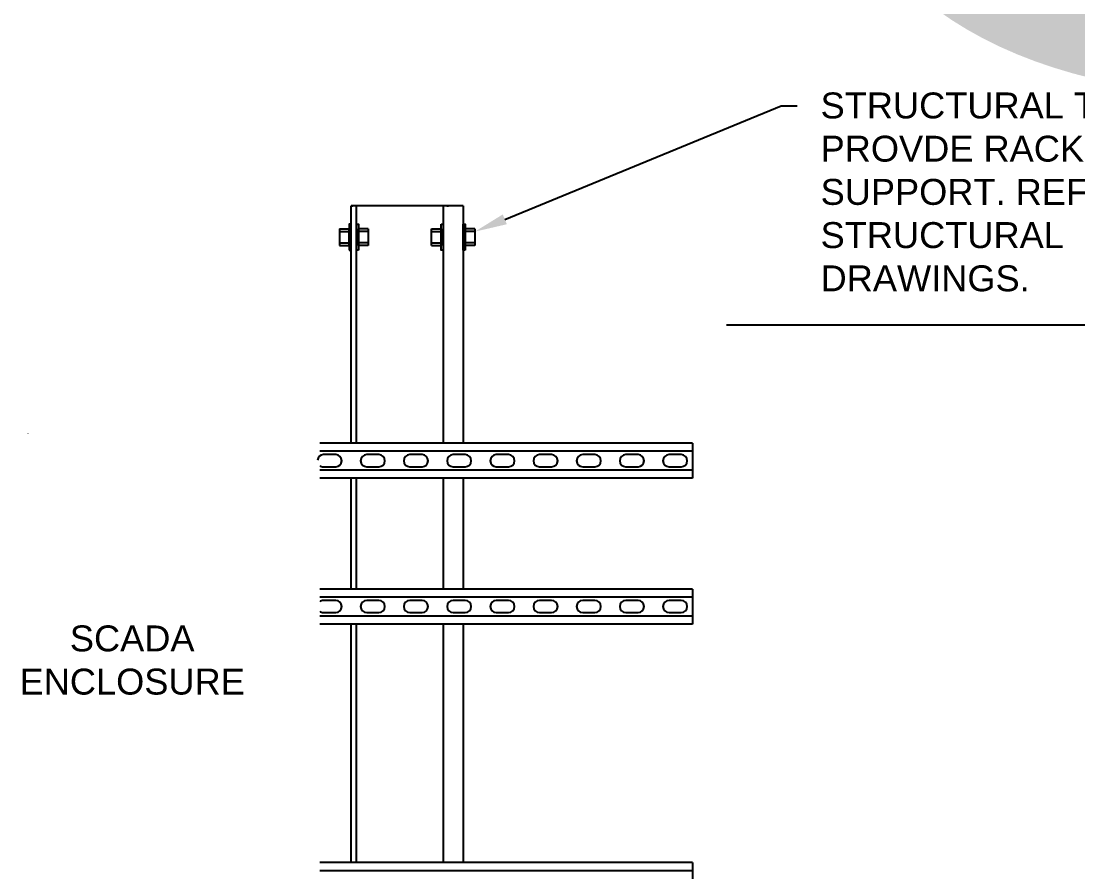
# Paper-space layout 'PV12-03 PCS AUX RACK DETAILS (2)' of a CAD drawing. Header units: feet. Extents: x 5 to 119, y -1 to 23.
# Drawn here: x 10.892 to 14.969, y 10.616 to 13.898 of the extents above; entities that cross this region are included whole.
import ezdxf
from ezdxf import colors
from ezdxf.entities.mleader import LeaderData, LeaderLine
from ezdxf.enums import TextEntityAlignment as Align
from ezdxf.math import Vec2, Vec3

# ---------------------------------------------------------------- set-up
doc = ezdxf.new("R2018")
doc.units = ezdxf.units.FT
doc.header["$MEASUREMENT"] = 0
doc.set_wipeout_variables(frame=1)
doc.linetypes.add('HIDDEN', pattern=[0.375, 0.25, -0.125])
for name, color, linetype in [('DETL-HDLN', 9, 'HIDDEN'), ('DETL-LTLN', 5, 'Continuous'), ('E-DETL', 7, 'Continuous'), ('G-ANNO-TEXT', 1, 'Continuous'), ('I&C - EQUIPMENT', 4, 'Continuous')]:
    doc.layers.add(name, color=color, linetype=linetype)
doc.styles.add('NEI-A', font='arial.ttf')

# ---------------------------------------------------------------- blocks, each defined once
blk = doc.blocks.new('DETAIL_TITLE')
at = {"style": 'NEI-A', "flags": 8}
blk.add_attdef('#', text='', height=0.25, dxfattribs=at).set_placement((0.5922, -0.5109), align=Align.MIDDLE_CENTER)
at = {"lineweight": 30, "flags": 104}
blk.add_attdef('DETAIL_TITLE', text='', height=0.25, dxfattribs=at).set_placement((0.909896588761212, -0.5251383791434918), align=Align.BOTTOM_LEFT)
at = {"style": 'NEI-A'}
for tag, p in [('SCALE:', (0.9386493124493107, -0.7379200523425924)), ('1"_=_', (1.547398728572484, -0.7379200523425924))]:
    blk.add_attdef(tag, text='', height=0.1094, dxfattribs=at).set_placement(p, align=Align.BOTTOM_LEFT)

psp = doc.layouts.new('PV12-03 PCS AUX RACK DETAILS (2)')

# ---------------------------------------------------------------- linework, layer by layer
at = {"layer": 'DETL-HDLN', "color": 8, "linetype": 'Continuous', "ltscale": 0.5}
for points in [[(10.91683290322598, 12.30796339387422, 0.4466344864915348), (10.94013026264524, 12.28196670448302), (10.95705572665132, 12.28196670448302)], [(10.95705572665132, 11.66298173284457), (10.94013026264524, 11.66298173284457, 0.9999999999999999), (10.94013026264524, 11.61610673284457), (10.95705572665132, 11.61610673284457)]]:
    psp.add_lwpolyline(points, format="xyb", dxfattribs=at)
for points in [[(10.98700526264524, 12.22467503781628), (10.94013026264524, 12.22467503781628, 0.9999999999999999), (10.94013026264524, 12.17780003781628), (10.98700526264524, 12.17780003781628, 0.9999999999999999)], [(11.15367192931193, 12.22467503781628), (11.10679692931193, 12.22467503781628, 0.9999999999999999), (11.10679692931193, 12.17780003781628), (11.15367192931193, 12.17780003781628, 0.9999999999999999)], [(11.32033859597861, 12.22543688014278), (11.27346359597861, 12.22543688014278, 0.9999999999999999), (11.27346359597861, 12.17856188014278), (11.32033859597861, 12.17856188014278, 0.9999999999999999)], [(11.48700526264524, 12.22543688014278), (11.44013026264524, 12.22543688014278, 0.9999999999999999), (11.44013026264524, 12.17856188014278), (11.48700526264524, 12.17856188014278, 0.9999999999999999)], [(11.65367192931193, 12.22543688014278), (11.60679692931193, 12.22543688014278, 0.9999999999999999), (11.60679692931193, 12.17856188014278), (11.65367192931193, 12.17856188014278, 0.9999999999999999)], [(11.82033859597861, 12.22543688014278), (11.77346359597861, 12.22543688014278, 0.9999999999999999), (11.77346359597861, 12.17856188014278), (11.82033859597861, 12.17856188014278, 0.9999999999999999)], [(11.98700526264524, 12.22543688014278), (11.94013026264524, 12.22543688014278, 0.9999999999999999), (11.94013026264524, 12.17856188014278), (11.98700526264524, 12.17856188014278, 0.9999999999999999)], [(12.27205722167069, 12.22543688014301), (12.22518222167069, 12.22543688014301, 0.9999999999999999), (12.22518222167069, 12.17856188014301), (12.27205722167069, 12.17856188014301, 0.9999999999999999)], [(12.43872388833738, 12.22543688014301), (12.39184888833738, 12.22543688014301, 0.9999999999999999), (12.39184888833738, 12.17856188014301), (12.43872388833738, 12.17856188014301, 0.9999999999999999)], [(12.60539055500406, 12.22543688014301), (12.55851555500406, 12.22543688014301, 0.9999999999999999), (12.55851555500406, 12.17856188014301), (12.60539055500406, 12.17856188014301, 0.9999999999999999)], [(12.77205722167075, 12.22543688014301), (12.72518222167075, 12.22543688014301, 0.9999999999999999), (12.72518222167075, 12.17856188014301), (12.77205722167075, 12.17856188014301, 0.9999999999999999)], [(12.93872388833744, 12.22543688014301), (12.89184888833744, 12.22543688014301, 0.9999999999999999), (12.89184888833744, 12.17856188014301), (12.93872388833744, 12.17856188014301, 0.9999999999999999)], [(13.10539055500412, 12.22543688014301), (13.05851555500412, 12.22543688014301, 0.9999999999999999), (13.05851555500412, 12.17856188014301), (13.10539055500412, 12.17856188014301, 0.9999999999999999)], [(13.27205722167081, 12.22543688014301), (13.22518222167081, 12.22543688014301, 0.9999999999999999), (13.22518222167081, 12.17856188014301), (13.27205722167081, 12.17856188014301, 0.9999999999999999)], [(13.43872388833749, 12.22543688014301), (13.39184888833749, 12.22543688014301, 0.9999999999999999), (13.39184888833749, 12.17856188014301), (13.43872388833749, 12.17856188014301, 0.9999999999999999)], [(10.98700526264524, 11.66298173284457), (10.94013026264524, 11.66298173284457, 0.9999999999999999), (10.94013026264524, 11.61610673284457), (10.98700526264524, 11.61610673284457, 0.9999999999999999)], [(11.15367192931193, 11.66298173284457), (11.10679692931193, 11.66298173284457, 0.9999999999999999), (11.10679692931193, 11.61610673284457), (11.15367192931193, 11.61610673284457, 0.9999999999999999)], [(11.32033859597861, 11.66293688014279), (11.27346359597861, 11.66293688014279, 0.9999999999999999), (11.27346359597861, 11.61606188014279), (11.32033859597861, 11.61606188014279, 0.9999999999999999)], [(11.48700526264524, 11.66293688014279), (11.44013026264524, 11.66293688014279, 0.9999999999999999), (11.44013026264524, 11.61606188014279), (11.48700526264524, 11.61606188014279, 0.9999999999999999)], [(11.65367192931193, 11.66293688014279), (11.60679692931193, 11.66293688014279, 0.9999999999999999), (11.60679692931193, 11.61606188014279), (11.65367192931193, 11.61606188014279, 0.9999999999999999)], [(11.82033859597861, 11.66293688014279), (11.77346359597861, 11.66293688014279, 0.9999999999999999), (11.77346359597861, 11.61606188014279), (11.82033859597861, 11.61606188014279, 0.9999999999999999)], [(11.98700526264524, 11.66293688014279), (11.94013026264524, 11.66293688014279, 0.9999999999999999), (11.94013026264524, 11.61606188014279), (11.98700526264524, 11.61606188014279, 0.9999999999999999)], [(12.27205722167069, 11.66293688014313), (12.22518222167069, 11.66293688014313, 0.9999999999999999), (12.22518222167069, 11.61606188014313), (12.27205722167069, 11.61606188014313, 0.9999999999999999)], [(12.43872388833738, 11.66293688014313), (12.39184888833738, 11.66293688014313, 0.9999999999999999), (12.39184888833738, 11.61606188014313), (12.43872388833738, 11.61606188014313, 0.9999999999999999)], [(12.60539055500406, 11.66293688014313), (12.55851555500406, 11.66293688014313, 0.9999999999999999), (12.55851555500406, 11.61606188014313), (12.60539055500406, 11.61606188014313, 0.9999999999999999)], [(12.77205722167075, 11.66293688014313), (12.72518222167075, 11.66293688014313, 0.9999999999999999), (12.72518222167075, 11.61606188014313), (12.77205722167075, 11.61606188014313, 0.9999999999999999)], [(12.93872388833744, 11.66293688014313), (12.89184888833744, 11.66293688014313, 0.9999999999999999), (12.89184888833744, 11.61606188014313), (12.93872388833744, 11.61606188014313, 0.9999999999999999)], [(13.10539055500412, 11.66293688014313), (13.05851555500412, 11.66293688014313, 0.9999999999999999), (13.05851555500412, 11.61606188014313), (13.10539055500412, 11.61606188014313, 0.9999999999999999)], [(13.27205722167081, 11.66293688014313), (13.22518222167081, 11.66293688014313, 0.9999999999999999), (13.22518222167081, 11.61606188014313), (13.27205722167081, 11.61606188014313, 0.9999999999999999)], [(13.43872388833749, 11.66293688014313), (13.39184888833749, 11.66293688014313, 0.9999999999999999), (13.39184888833749, 11.61606188014313), (13.43872388833749, 11.61606188014313, 0.9999999999999999)]]:
    psp.add_lwpolyline(points, format="xyb", close=True, dxfattribs=at)
at = {"layer": 'DETL-LTLN'}
for p, q in [((13.48207959666708, 12.26970771347627), (7.711339977640677, 12.26970771347627)), ((13.48207959666708, 12.23845771347627), (12.04388843662429, 12.23845771347627)), ((13.48207959666708, 12.26970771347627), (13.48207959666708, 12.13429104680952)), ((13.48207959666708, 12.16554104680953), (7.711339977640677, 12.16554104680953)), ((13.48207959666708, 12.13429104680953), (7.711339977640677, 12.13429104680952)), ((13.48207959666708, 11.70720771347628), (7.711339977640677, 11.70720771347627)), ((13.48207959666708, 11.70720771347628), (13.48207959666708, 11.57179104680976)), ((13.48207959666708, 11.67595771347627), (7.711339977640677, 11.67595771347627)), ((13.48207959666708, 11.60304104680976), (7.711339977640677, 11.60304104680976)), ((13.48207959666708, 11.57179104680976), (7.711339977640677, 11.57179104680976)), ((13.48207959666708, 10.65193956993619), (10.43801281718307, 10.65193956993619)), ((12.14028221872939, 10.65193956993619), (11.91392943321111, 10.65193956993619)), ((13.48207959666708, 10.65193956993619), (13.48207959666708, 10.51652290326945)), ((13.48207959666708, 10.62068956993619), (12.04388843662426, 10.62068956993619))]:
    psp.add_line(p, q, dxfattribs=at)
at = {"layer": 'E-DETL'}
for p, q in [((12.16453832677659, 12.26970771347627), (12.16453832677659, 13.18509845956636)), ((12.16453832677659, 13.18509845956636), (12.17165205359383, 13.18509845956636)), ((12.18587950722832, 12.26970771347627), (12.18587950722832, 13.18509845956636)), ((12.51965264966138, 13.18509845956636), (12.51965264966138, 12.26970771347627)), ((12.53388010329587, 13.18509845956636), (12.54099383011311, 13.18509845956636)), ((12.59790364465105, 13.18509845956636), (12.59790364465105, 12.26970771347627)), ((12.12007753416883, 13.0962442540038), (12.12007753416883, 13.08557366377794)), ((12.12007753416883, 13.0962442540038), (12.15742459995935, 13.0962442540038)), ((12.23034029983609, 13.0962442540038), (12.19299323404557, 13.0962442540038)), ((12.23034029983609, 13.0962442540038), (12.23034029983609, 13.08557366377794)), ((12.47519185705362, 13.08557366377773), (12.47519185705362, 13.09624425400359)), ((12.47519185705362, 13.09624425400359), (12.51253892284414, 13.09624425400359)), ((12.64236443725882, 13.0962442540038), (12.60501737146829, 13.0962442540038)), ((12.64236443725882, 13.0962442540038), (12.64236443725882, 13.08557366377794)), ((12.12007753416883, 13.08557366377794), (12.12007753416883, 13.04289130287448)), ((12.12007753416883, 13.08557366377794), (12.15742459995935, 13.08557366377794)), ((12.23034029983609, 13.08557366377794), (12.19299323404557, 13.08557366377794)), ((12.23034029983609, 13.08557366377794), (12.23034029983609, 13.04289130287448)), ((12.47519185705362, 13.04289130287427), (12.47519185705362, 13.08557366377773)), ((12.47519185705362, 13.08557366377773), (12.51253892284414, 13.08557366377773)), ((12.64236443725882, 13.08557366377794), (12.60501737146829, 13.08557366377794)), ((12.64236443725882, 13.08557366377794), (12.64236443725882, 13.04289130287448)), ((12.12007753416883, 13.04289130287448), (12.12007753416883, 13.03222071264862)), ((12.12007753416883, 13.04289130287448), (12.15742459995935, 13.04289130287448)), ((12.12007753416883, 13.03222071264862), (12.15742459995935, 13.03222071264862)), ((12.23034029983609, 13.04289130287448), (12.19299323404557, 13.04289130287448)), ((12.23034029983609, 13.03222071264862), (12.19299323404557, 13.03222071264862)), ((12.23034029983609, 13.04289130287448), (12.23034029983609, 13.03222071264862)), ((12.47519185705362, 13.03222071264841), (12.47519185705362, 13.04289130287427)), ((12.47519185705362, 13.04289130287427), (12.51253892284414, 13.04289130287427)), ((12.47519185705362, 13.03222071264841), (12.51253892284414, 13.03222071264841)), ((12.64236443725882, 13.04289130287448), (12.60501737146829, 13.04289130287448)), ((12.64236443725882, 13.03222071264862), (12.60501737146829, 13.03222071264862)), ((12.64236443725882, 13.04289130287448), (12.64236443725882, 13.03222071264862)), ((12.16453832677659, 11.70720771347628), (12.1645383267766, 12.13429104680953)), ((12.18587950722832, 11.70720771347628), (12.18587950722832, 12.13429104680953)), ((12.51965264966138, 12.13429104680953), (12.51965264966138, 11.70720771347628)), ((12.59790364465106, 12.13429104680953), (12.59790364465105, 11.70720771347628)), ((12.16453832677659, 10.65193956993619), (12.16453832677659, 11.57179104680976)), ((12.18587950722832, 10.65193956993619), (12.18587950722832, 11.57179104680976)), ((12.51965264966138, 11.57179104680976), (12.51965264966138, 10.65193956993619)), ((12.59790364465105, 11.57179104680976), (12.59790364465105, 10.65193956993619))]:
    psp.add_line(p, q, dxfattribs=at)
at = {"layer": 'E-DETL', "flags": 128}
for points in [[(12.59790364465105, 13.18509845956636), (12.16453832677659, 13.18509845956636)], [(12.15742459995935, 13.03222071264862), (12.15742459995935, 13.0962442540038)], [(12.19299323404557, 13.03222071264862), (12.19299323404557, 13.0962442540038)], [(12.51253892284414, 13.09624425400359), (12.51253892284414, 13.03222071264841)], [(12.60501737146829, 13.03222071264862), (12.60501737146829, 13.0962442540038)]]:
    psp.add_lwpolyline(points, dxfattribs=at)
for points in [[(12.15742459995935, 13.0144363956054), (12.16453832677659, 13.0144363956054), (12.16453832677659, 13.0144363956054), (12.16453832677659, 13.11402857104691), (12.16453832677659, 13.11402857104691), (12.15742459995935, 13.11402857104691)], [(12.19299323404557, 13.0144363956054), (12.18587950722832, 13.0144363956054), (12.18587950722832, 13.0144363956054), (12.18587950722832, 13.11402857104691), (12.18587950722832, 13.11402857104691), (12.19299323404557, 13.11402857104691)], [(12.51253892284414, 13.1140285710467), (12.51965264966138, 13.1140285710467), (12.51965264966138, 13.1140285710467), (12.51965264966138, 13.0144363956053), (12.51965264966138, 13.0144363956053), (12.51253892284414, 13.0144363956053)], [(12.60501737146829, 13.0144363956054), (12.59790364465105, 13.0144363956054), (12.59790364465105, 13.0144363956054), (12.59790364465105, 13.11402857104691), (12.59790364465105, 13.11402857104691), (12.60501737146829, 13.11402857104691)]]:
    psp.add_lwpolyline(points, close=True, dxfattribs=at)

# ---------------------------------------------------------------- block references
at = {"layer": 'G-ANNO-TEXT'}
ref = psp.add_blockref('DETAIL_TITLE', (12.70331113940062, 18.60438832885603), dxfattribs=at)
lines = psp.add_mtext('{\\LSCADA RACK DETAIL PLAN VIEW}', dxfattribs={"layer": '0', "insert": (13.61320772816183, 18.37924994971254), "char_height": 4.710903592640966, "attachment_point": 1})
ref.add_attrib('DETAIL_TITLE', '', (13.61320772816183, 18.37924994971254)).embed_mtext(lines)

# ---------------------------------------------------------------- next in the draw order: leaders
ml = psp.add_multileader_mtext('Standard', dxfattribs=at)
ml.set_content('STRUCTURAL TO PROVDE RACK SUPPORT. REFER TO STRUCTURAL DRAWINGS.', color=256, style='NEI-A')
ml.set_leader_properties()
ml.build(insert=Vec2(0, 0))
ml.multileader.update_dxf_attribs({"dogleg_length": 0.0625, "arrow_head_size": 0.125})
ctx = ml.context
ctx.base_point, ctx.char_height, ctx.arrow_head_size, ctx.landing_gap_size, ctx.plane_origin = Vec3(13.88660219743048, 13.57154618884709), 0.1, 0.125, 0.09, Vec3(-20.79854253610457, -31.63635855806796)
notes = []
notes.append((ctx, [(1, (1, 1, 0), (13.82410219743048, 13.57154618884709), (1, 0), 0.0625, [(1, [(12.64236443725882, 13.08557366377794)], 0, [])])]))
ctx.mtext.insert, ctx.mtext.width, ctx.mtext.defined_height, ctx.mtext.flow_direction = Vec3(13.97660219743048, 13.62239884914723), 1.50404327176208, 0.2507422827570265, 5
ctx.mtext.has_bg_fill, ctx.mtext.bg_color, ctx.mtext.bg_scale_factor, ctx.mtext.bg_transparency, ctx.mtext.use_window_bg_color = 1, -1027028792, 1.5, 0, 1
for ctx, leaders in notes:
    for number, flags, end, landing, length, lines in leaders:
        leader = LeaderData()
        leader.index, (leader.has_last_leader_line, leader.has_dogleg_vector, leader.attachment_direction) = number, flags
        leader.last_leader_point, leader.dogleg_vector, leader.dogleg_length = Vec3(end), Vec3(landing), length
        for number, points, colour, breaks in lines:
            line = LeaderLine()
            line.index, line.vertices, line.color, line.breaks = number, Vec3.list(points), colors.encode_raw_color(colour), breaks
            leader.lines.append(line)
        ctx.leaders.append(leader)

# ---------------------------------------------------------------- next in the draw order: wipeouts: each hides what was drawn before it
psp.add_wipeout([(10.585433704297884, 12.307963393874275), (12.04388843662423, 12.307963393874275), (12.04388843662423, 10.584335073852287), (10.585433704297884, 10.584335073852287)]).dxf.layer = 'I&C - EQUIPMENT'

# ---------------------------------------------------------------- next in the draw order: linework, layer by layer
at = {"layer": 'DETL-HDLN', "color": 8, "linetype": 'Continuous', "ltscale": 0.5}
for points in [[(12.04388843662426, 12.18368643897686, 0.1701044882301039), (12.05851555500401, 12.17856188014301), (12.10539055500401, 12.17856188014301, 0.9999999999999999), (12.10539055500401, 12.22543688014301), (12.05851555500401, 12.22543688014301, 0.3919050342528307), (12.03514707302978, 12.20379672720754, 0.3919050342528307)], [(12.04388843662426, 11.62118643897698, 0.1701044882301039), (12.05851555500401, 11.61606188014313), (12.10539055500401, 11.61606188014313, 0.9999999999999999), (12.10539055500401, 11.66293688014313), (12.05851555500401, 11.66293688014313, 0.1701044882301039), (12.04388843662426, 11.65781232130928, 0.1701044882301039)]]:
    psp.add_lwpolyline(points, format="xyb", dxfattribs=at)

# ---------------------------------------------------------------- next in the draw order: texts
at = {"layer": 'G-ANNO-TEXT', "insert": (10.8645667657604, 11.56667919460771), "char_height": 0.1, "attachment_point": 1, "style": 'NEI-A'}
psp.add_mtext_dynamic_manual_height_columns('\\pxqc;SCADA\\PENCLOSURE', width=0.9111427875747419, gutter_width=0.0390625, heights=[0], dxfattribs=at)

doc.saveas('drawing.dxf')
